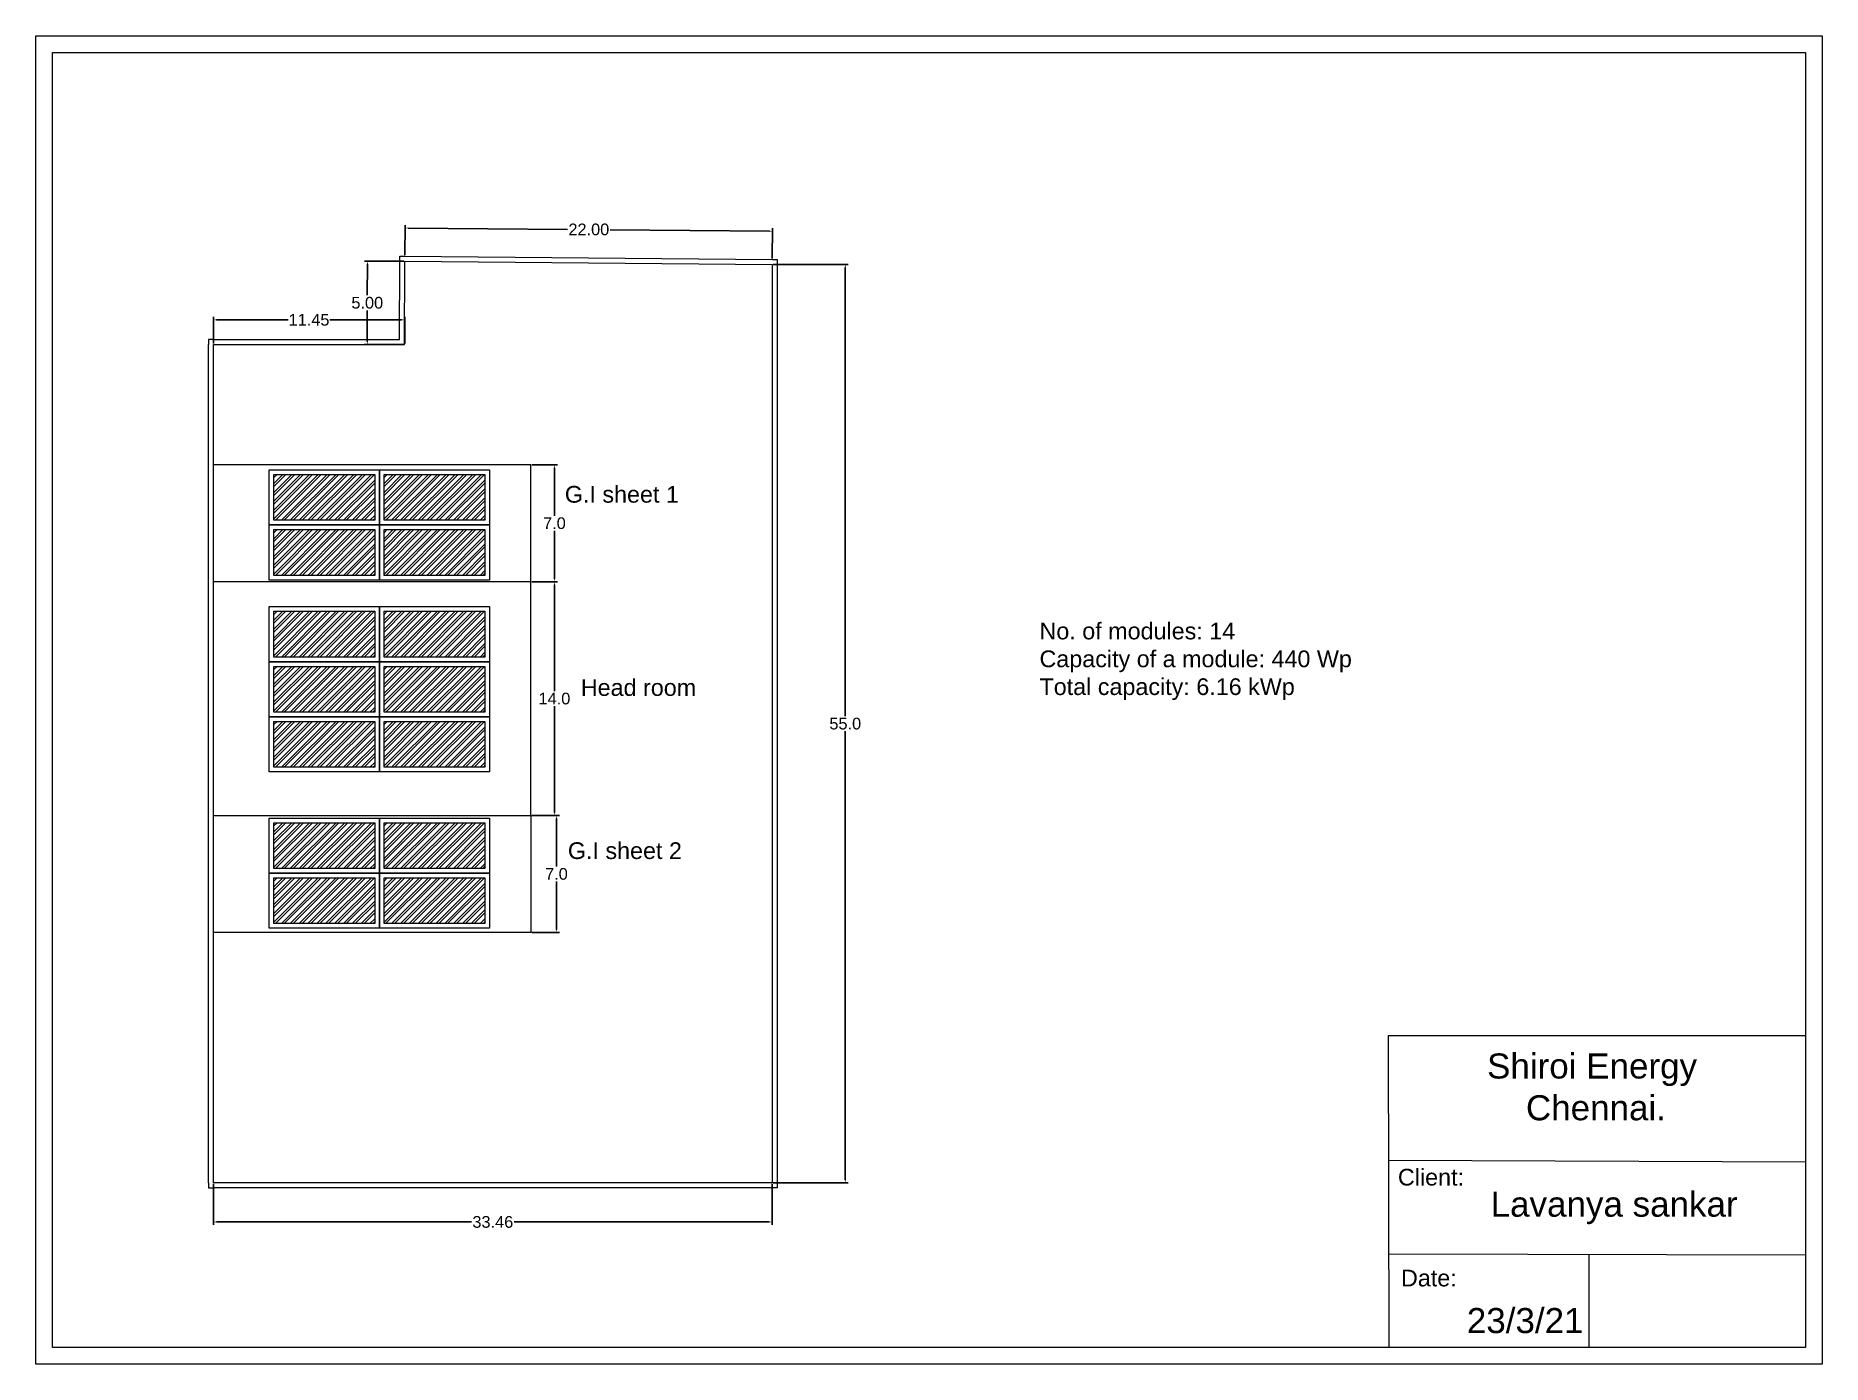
# Model space of a CAD drawing. Header units: feet. Extents: x 10 to 117, y -47 to 32.
import ezdxf

# ---------------------------------------------------------------- set-up
doc = ezdxf.new("R2010")
doc.units = ezdxf.units.FT
doc.header["$MEASUREMENT"] = 0
doc.styles.get("Standard").update_dxf_attribs({"font": 'arial.ttf'})
doc.dimstyles.get("Standard").update_dxf_attribs({"dimtxt": 0.18, "dimasz": 0.18, "dimexe": 0.18, "dimexo": 0.0625, "dimgap": 0.09, "dimtad": 0, "dimtih": 1, "dimtoh": 1, "dimdec": 4, "dimzin": 0, "dimdsep": 46, "dimtxsty": 'Standard', "dimcen": 0.09, "dimadec": 0, "dimazin": 0, "dimtfac": 1, "dimtdec": 4, "dimtofl": 0, "dimtmove": 0, "dimatfit": 3, "dimfxl": 1, "dimtolj": 1, "dimtzin": 0, "dimarcsym": 0})

# ---------------------------------------------------------------- blocks, each defined once
blk = doc.blocks.new('*D8')
at = {"color": 0, "lineweight": -2, "transparency": 16777216}
for p, q in [((54.38, 18.74), (58.88, 18.74)), ((58.7, 18.56), (58.7, -8.31)), ((58.7, -36.08), (58.7, -9.21)), ((54.38, -36.26), (58.88, -36.26))]:
    blk.add_line(p, q, dxfattribs=at)
at = {"color": 0, "transparency": 16777216}
for points in [[(58.67, 18.56), (58.73, 18.56), (58.7, 18.74)], [(58.67, -36.08), (58.73, -36.08), (58.7, -36.26)]]:
    blk.add_solid(points, dxfattribs=at)
at = {"layer": 'Defpoints', "color": 0, "transparency": 16777216}
for p in [(54.32, 18.74), (54.32, -36.26), (58.7, -36.26)]:
    blk.add_point(p, dxfattribs=at)
at = {"color": 0, "lineweight": 0, "transparency": 16777216, "insert": (58.7, -8.76), "char_height": 0.7, "attachment_point": 5}
blk.add_mtext('\\A1;55.0', dxfattribs=at)
blk = doc.blocks.new('*D9')
at = {"color": 0, "lineweight": -2, "transparency": 16777216}
for p, q in [((39.92, 6.74), (41.46, 6.74)), ((41.28, 6.56), (41.28, 3.69)), ((41.28, -0.08), (41.28, 2.79)), ((39.92, -0.26), (41.46, -0.26))]:
    blk.add_line(p, q, dxfattribs=at)
at = {"color": 0, "transparency": 16777216}
for points in [[(41.25, 6.56), (41.31, 6.56), (41.28, 6.74)], [(41.25, -0.08), (41.31, -0.08), (41.28, -0.26)]]:
    blk.add_solid(points, dxfattribs=at)
at = {"layer": 'Defpoints', "color": 0, "transparency": 16777216}
for p in [(39.86, 6.74), (41.28, 6.74), (39.86, -0.26)]:
    blk.add_point(p, dxfattribs=at)
at = {"color": 0, "lineweight": 0, "transparency": 16777216, "insert": (41.28, 3.24), "char_height": 0.7, "attachment_point": 5}
blk.add_mtext('\\A1;7.0', dxfattribs=at)
blk = doc.blocks.new('*D10')
at = {"color": 0, "lineweight": -2, "transparency": 16777216}
for p, q in [((39.92, -14.26), (41.58, -14.26)), ((41.4, -14.44), (41.4, -17.31)), ((41.4, -21.08), (41.4, -18.21)), ((39.92, -21.26), (41.58, -21.26))]:
    blk.add_line(p, q, dxfattribs=at)
at = {"color": 0, "transparency": 16777216}
for points in [[(41.37, -14.44), (41.43, -14.44), (41.4, -14.26)], [(41.37, -21.08), (41.43, -21.08), (41.4, -21.26)]]:
    blk.add_solid(points, dxfattribs=at)
at = {"layer": 'Defpoints', "color": 0, "transparency": 16777216}
for p in [(39.86, -14.26), (39.86, -21.26), (41.4, -21.26)]:
    blk.add_point(p, dxfattribs=at)
at = {"color": 0, "lineweight": 0, "transparency": 16777216, "insert": (41.4, -17.76), "char_height": 0.7, "attachment_point": 5}
blk.add_mtext('\\A1;7.0', dxfattribs=at)
blk = doc.blocks.new('*D11')
at = {"color": 0, "lineweight": -2, "transparency": 16777216}
for p, q in [((39.92, -0.26), (41.46, -0.26)), ((41.28, -0.44), (41.28, -6.81)), ((41.28, -14.08), (41.28, -7.71)), ((39.92, -14.26), (41.46, -14.26))]:
    blk.add_line(p, q, dxfattribs=at)
at = {"color": 0, "transparency": 16777216}
for points in [[(41.25, -0.44), (41.31, -0.44), (41.28, -0.26)], [(41.25, -14.08), (41.31, -14.08), (41.28, -14.26)]]:
    blk.add_solid(points, dxfattribs=at)
at = {"layer": 'Defpoints', "color": 0, "transparency": 16777216}
for p in [(39.86, -0.26), (41.28, -0.26), (39.86, -14.26)]:
    blk.add_point(p, dxfattribs=at)
at = {"color": 0, "lineweight": 0, "transparency": 16777216, "insert": (41.28, -7.26), "char_height": 0.7, "attachment_point": 5}
blk.add_mtext('\\A1;14.0', dxfattribs=at)
blk = doc.blocks.new('*D12')
at = {"color": 0, "lineweight": -2, "transparency": 16777216}
for p, q in [((20.86, -36.32), (20.86, -38.78)), ((54.32, -36.32), (54.32, -38.78)), ((21.04, -38.6), (36.32, -38.6)), ((54.14, -38.6), (38.86, -38.6))]:
    blk.add_line(p, q, dxfattribs=at)
at = {"color": 0, "transparency": 16777216}
for points in [[(21.04, -38.57), (21.04, -38.63), (20.86, -38.6)], [(54.14, -38.57), (54.14, -38.63), (54.32, -38.6)]]:
    blk.add_solid(points, dxfattribs=at)
at = {"layer": 'Defpoints', "color": 0, "transparency": 16777216}
for p in [(20.86, -36.26), (54.32, -36.26), (20.86, -38.6)]:
    blk.add_point(p, dxfattribs=at)
at = {"color": 0, "lineweight": 0, "transparency": 16777216, "insert": (37.59, -38.6), "char_height": 0.7, "attachment_point": 5}
blk.add_mtext('\\A1;33.46', dxfattribs=at)
blk = doc.blocks.new('*D13')
at = {"color": 0, "lineweight": -2, "transparency": 16777216}
for p, q in [((32.32, 19.3), (32.34, 21.1)), ((32.52, 20.92), (42.06, 20.84)), ((54.16, 20.73), (44.61, 20.81)), ((54.32, 19.1), (54.34, 20.91))]:
    blk.add_line(p, q, dxfattribs=at)
at = {"color": 0, "transparency": 16777216}
for points in [[(32.52, 20.95), (32.52, 20.89), (32.34, 20.92)], [(54.16, 20.76), (54.16, 20.7), (54.34, 20.73)]]:
    blk.add_solid(points, dxfattribs=at)
at = {"layer": 'Defpoints', "color": 0, "transparency": 16777216}
for p in [(54.34, 20.73), (32.32, 19.24), (54.32, 19.04)]:
    blk.add_point(p, dxfattribs=at)
at = {"color": 0, "lineweight": 0, "transparency": 16777216, "insert": (43.34, 20.83), "char_height": 0.7, "attachment_point": 5}
blk.add_mtext('\\A1;22.00', dxfattribs=at)
blk = doc.blocks.new('*D14')
at = {"color": 0, "lineweight": -2, "transparency": 16777216}
for p, q in [((20.86, 14), (20.86, 15.6)), ((21.04, 15.42), (25.34, 15.42)), ((32.13, 15.42), (27.82, 15.42)), ((32.31, 14), (32.31, 15.6))]:
    blk.add_line(p, q, dxfattribs=at)
at = {"color": 0, "transparency": 16777216}
for points in [[(21.04, 15.45), (21.04, 15.39), (20.86, 15.42)], [(32.13, 15.45), (32.13, 15.39), (32.31, 15.42)]]:
    blk.add_solid(points, dxfattribs=at)
at = {"layer": 'Defpoints', "color": 0, "transparency": 16777216}
for p in [(32.31, 15.42), (20.86, 13.94), (32.31, 13.94)]:
    blk.add_point(p, dxfattribs=at)
at = {"color": 0, "lineweight": 0, "transparency": 16777216, "insert": (26.58, 15.42), "char_height": 0.7, "attachment_point": 5}
blk.add_mtext('\\A1;11.45', dxfattribs=at)
blk = doc.blocks.new('*D15')
at = {"color": 0, "lineweight": -2, "transparency": 16777216}
for p, q in [((32.26, 18.94), (29.9, 18.94)), ((30.08, 18.76), (30.07, 16.89)), ((30.07, 14.12), (30.07, 15.99)), ((32.25, 13.94), (29.89, 13.94))]:
    blk.add_line(p, q, dxfattribs=at)
at = {"color": 0, "transparency": 16777216}
for points in [[(30.05, 18.76), (30.11, 18.76), (30.08, 18.94)], [(30.04, 14.12), (30.1, 14.12), (30.07, 13.94)]]:
    blk.add_solid(points, dxfattribs=at)
at = {"layer": 'Defpoints', "color": 0, "transparency": 16777216}
for p in [(30.08, 18.94), (32.32, 18.94), (32.31, 13.94)]:
    blk.add_point(p, dxfattribs=at)
at = {"color": 0, "lineweight": 0, "transparency": 16777216, "insert": (30.07, 16.44), "char_height": 0.7, "attachment_point": 5}
blk.add_mtext('\\A1;5.00', dxfattribs=at)

msp = doc.modelspace()

# ---------------------------------------------------------------- hatches: boundary and pattern name
at = {"lineweight": 0}
h = msp.add_hatch(dxfattribs=at)
h.set_pattern_fill('ANSI32', color=256)
h.set_pattern_definition([(45, (-43.4237, 5.0723), (-0.265165, 0.265165), []), (45, (-43.24693, 5.0723), (-0.265165, 0.265165), [])])
h.paths.add_polyline_path([(24.473, 6.161), (24.473, 3.418), (30.517, 3.418), (30.517, 6.161)])
h = msp.add_hatch(dxfattribs=at)
h.set_pattern_fill('ANSI32', color=256)
h.set_pattern_definition([(45, (-36.8237, 5.0723), (-0.265165, 0.265165), []), (45, (-36.64693, 5.0723), (-0.265165, 0.265165), [])])
h.paths.add_polyline_path([(31.073, 6.161), (31.073, 3.418), (37.117, 3.418), (37.117, 6.161)])
h = msp.add_hatch(dxfattribs=at)
h.set_pattern_fill('ANSI32', color=256)
h.set_pattern_definition([(45, (-43.4237, 1.7723), (-0.265165, 0.265165), []), (45, (-43.24693, 1.7723), (-0.265165, 0.265165), [])])
h.paths.add_polyline_path([(24.473, 2.861), (24.473, 0.118), (30.517, 0.118), (30.517, 2.861)])
h = msp.add_hatch(dxfattribs=at)
h.set_pattern_fill('ANSI32', color=256)
h.set_pattern_definition([(45, (-36.8237, 1.7723), (-0.265165, 0.265165), []), (45, (-36.64693, 1.7723), (-0.265165, 0.265165), [])])
h.paths.add_polyline_path([(31.073, 2.861), (31.073, 0.118), (37.117, 0.118), (37.117, 2.861)])
h = msp.add_hatch(dxfattribs=at)
h.set_pattern_fill('ANSI32', color=256)
h.set_pattern_definition([(45, (-43.42385, -3.11672), (-0.265165, 0.265165), []), (45, (-43.24707, -3.11672), (-0.265165, 0.265165), [])])
h.paths.add_polyline_path([(24.473, -2.028), (24.473, -4.771), (30.517, -4.771), (30.517, -2.028)])
h = msp.add_hatch(dxfattribs=at)
h.set_pattern_fill('ANSI32', color=256)
h.set_pattern_definition([(45, (-36.82385, -3.11672), (-0.265165, 0.265165), []), (45, (-36.64707, -3.11672), (-0.265165, 0.265165), [])])
h.paths.add_polyline_path([(31.073, -2.028), (31.073, -4.771), (37.117, -4.771), (37.117, -2.028)])
h = msp.add_hatch(dxfattribs=at)
h.set_pattern_fill('ANSI32', color=256)
h.set_pattern_definition([(45, (-43.42385, -6.41672), (-0.265165, 0.265165), []), (45, (-43.24707, -6.41672), (-0.265165, 0.265165), [])])
h.paths.add_polyline_path([(24.473, -5.328), (24.473, -8.071), (30.517, -8.071), (30.517, -5.328)])
h = msp.add_hatch(dxfattribs=at)
h.set_pattern_fill('ANSI32', color=256)
h.set_pattern_definition([(45, (-36.82385, -6.41672), (-0.265165, 0.265165), []), (45, (-36.64707, -6.41672), (-0.265165, 0.265165), [])])
h.paths.add_polyline_path([(31.073, -5.328), (31.073, -8.071), (37.117, -8.071), (37.117, -5.328)])
h = msp.add_hatch(dxfattribs=at)
h.set_pattern_fill('ANSI32', color=256)
h.set_pattern_definition([(45, (-43.42385, -9.71672), (-0.265165, 0.265165), []), (45, (-43.24707, -9.71672), (-0.265165, 0.265165), [])])
h.paths.add_polyline_path([(24.473, -8.628), (24.473, -11.371), (30.517, -11.371), (30.517, -8.628)])
h = msp.add_hatch(dxfattribs=at)
h.set_pattern_fill('ANSI32', color=256)
h.set_pattern_definition([(45, (-36.82385, -9.71672), (-0.265165, 0.265165), []), (45, (-36.64707, -9.71672), (-0.265165, 0.265165), [])])
h.paths.add_polyline_path([(31.073, -8.628), (31.073, -11.371), (37.117, -11.371), (37.117, -8.628)])
h = msp.add_hatch(dxfattribs=at)
h.set_pattern_fill('ANSI32', color=256)
h.set_pattern_definition([(45, (-43.4237, -15.77997), (-0.265165, 0.265165), []), (45, (-43.24693, -15.77997), (-0.265165, 0.265165), [])])
h.paths.add_polyline_path([(24.473, -14.691), (24.473, -17.435), (30.517, -17.435), (30.517, -14.691)])
h = msp.add_hatch(dxfattribs=at)
h.set_pattern_fill('ANSI32', color=256)
h.set_pattern_definition([(45, (-36.8237, -15.77997), (-0.265165, 0.265165), []), (45, (-36.64693, -15.77997), (-0.265165, 0.265165), [])])
h.paths.add_polyline_path([(31.073, -14.691), (31.073, -17.435), (37.117, -17.435), (37.117, -14.691)])
h = msp.add_hatch(dxfattribs=at)
h.set_pattern_fill('ANSI32', color=256)
h.set_pattern_definition([(45, (-43.4237, -19.07997), (-0.265165, 0.265165), []), (45, (-43.24693, -19.07997), (-0.265165, 0.265165), [])])
h.paths.add_polyline_path([(24.473, -17.991), (24.473, -20.735), (30.517, -20.735), (30.517, -17.991)])
h = msp.add_hatch(dxfattribs=at)
h.set_pattern_fill('ANSI32', color=256)
h.set_pattern_definition([(45, (-36.8237, -19.07997), (-0.265165, 0.265165), []), (45, (-36.64693, -19.07997), (-0.265165, 0.265165), [])])
h.paths.add_polyline_path([(31.073, -17.991), (31.073, -20.735), (37.117, -20.735), (37.117, -17.991)])

# ---------------------------------------------------------------- linework, layer by layer
for p, q in [((32.009, 14.236), (32.02, 18.937)), ((32.02, 18.937), (32.02, 19.236)), ((32.02, 19.236), (32.322, 19.236)), ((32.309, 13.936), (32.32, 18.936)), ((32.32, 18.936), (54.319, 18.74)), ((32.322, 19.236), (54.321, 19.04)), ((54.319, 18.74), (54.319, -36.26)), ((54.321, 19.04), (54.619, 19.04)), ((54.619, 19.04), (54.619, 18.74)), ((54.619, 18.74), (54.619, -36.26)), ((20.859, 14.236), (20.559, 14.236)), ((20.559, 14.236), (20.559, 13.936)), ((20.559, -36.26), (20.559, 13.936)), ((20.859, 14.236), (32.009, 14.236)), ((20.859, 13.936), (32.309, 13.936)), ((20.859, -36.26), (20.859, 13.936)), ((39.859, 6.74), (20.859, 6.74)), ((24.195, 6.439), (30.795, 6.439)), ((24.195, 3.139), (24.195, 6.439)), ((30.795, 6.439), (37.395, 6.439)), ((30.795, 3.139), (30.795, 6.439)), ((30.795, 6.439), (30.795, 3.139)), ((37.395, 6.439), (37.395, 3.139)), ((39.859, -0.26), (39.859, 6.74)), ((24.473, 6.161), (30.517, 6.161)), ((24.473, 3.418), (24.473, 6.161)), ((30.517, 6.161), (30.517, 3.418)), ((31.073, 6.161), (37.117, 6.161)), ((31.073, 3.418), (31.073, 6.161)), ((37.117, 6.161), (37.117, 3.418)), ((30.517, 3.418), (24.473, 3.418)), ((37.117, 3.418), (31.073, 3.418)), ((30.795, 3.139), (24.195, 3.139)), ((24.195, 3.139), (30.795, 3.139)), ((24.195, -0.161), (24.195, 3.139)), ((24.473, 2.861), (30.517, 2.861)), ((24.473, 0.118), (24.473, 2.861)), ((30.517, 2.861), (30.517, 0.118)), ((37.395, 3.139), (30.795, 3.139)), ((30.795, 3.139), (37.395, 3.139)), ((30.795, -0.161), (30.795, 3.139)), ((30.795, 3.139), (30.795, -0.161)), ((31.073, 2.861), (37.117, 2.861)), ((31.073, 0.118), (31.073, 2.861)), ((37.117, 2.861), (37.117, 0.118)), ((37.395, 3.139), (37.395, -0.161)), ((30.517, 0.118), (24.473, 0.118)), ((37.117, 0.118), (31.073, 0.118)), ((39.859, -0.26), (20.859, -0.26)), ((30.795, -0.161), (24.195, -0.161)), ((37.395, -0.161), (30.795, -0.161)), ((39.859, -14.26), (39.859, -0.26)), ((24.195, -1.75), (30.795, -1.75)), ((24.195, -5.05), (24.195, -1.75)), ((24.473, -2.028), (30.517, -2.028)), ((24.473, -4.771), (24.473, -2.028)), ((30.517, -2.028), (30.517, -4.771)), ((30.795, -1.75), (37.395, -1.75)), ((30.795, -5.05), (30.795, -1.75)), ((30.795, -1.75), (30.795, -5.05)), ((31.073, -2.028), (37.117, -2.028)), ((31.073, -4.771), (31.073, -2.028)), ((37.117, -2.028), (37.117, -4.771)), ((37.395, -1.75), (37.395, -5.05)), ((30.795, -5.05), (24.195, -5.05)), ((24.195, -5.05), (30.795, -5.05)), ((24.195, -8.35), (24.195, -5.05)), ((30.517, -4.771), (24.473, -4.771)), ((24.473, -5.328), (30.517, -5.328)), ((24.473, -8.071), (24.473, -5.328)), ((30.517, -5.328), (30.517, -8.071)), ((37.395, -5.05), (30.795, -5.05)), ((30.795, -5.05), (37.395, -5.05)), ((30.795, -8.35), (30.795, -5.05)), ((30.795, -5.05), (30.795, -8.35)), ((37.117, -4.771), (31.073, -4.771)), ((31.073, -5.328), (37.117, -5.328)), ((31.073, -8.071), (31.073, -5.328)), ((37.117, -5.328), (37.117, -8.071)), ((37.395, -5.05), (37.395, -8.35)), ((30.795, -8.35), (24.195, -8.35)), ((24.195, -8.35), (30.795, -8.35)), ((24.195, -11.65), (24.195, -8.35)), ((30.517, -8.071), (24.473, -8.071)), ((37.395, -8.35), (30.795, -8.35)), ((30.795, -8.35), (37.395, -8.35)), ((30.795, -11.65), (30.795, -8.35)), ((30.795, -8.35), (30.795, -11.65)), ((37.117, -8.071), (31.073, -8.071)), ((37.395, -8.35), (37.395, -11.65)), ((24.473, -8.628), (30.517, -8.628)), ((24.473, -11.371), (24.473, -8.628)), ((30.517, -8.628), (30.517, -11.371)), ((31.073, -8.628), (37.117, -8.628)), ((31.073, -11.371), (31.073, -8.628)), ((37.117, -8.628), (37.117, -11.371)), ((30.795, -11.65), (24.195, -11.65)), ((30.517, -11.371), (24.473, -11.371)), ((37.395, -11.65), (30.795, -11.65)), ((37.117, -11.371), (31.073, -11.371)), ((20.859, -36.26), (20.859, -14.26)), ((20.859, -14.26), (39.859, -14.26)), ((24.195, -14.413), (30.795, -14.413)), ((24.195, -17.713), (24.195, -14.413)), ((24.473, -14.691), (30.517, -14.691)), ((24.473, -17.435), (24.473, -14.691)), ((30.517, -14.691), (30.517, -17.435)), ((30.795, -14.413), (37.395, -14.413)), ((30.795, -17.713), (30.795, -14.413)), ((30.795, -14.413), (30.795, -17.713)), ((31.073, -14.691), (37.117, -14.691)), ((31.073, -17.435), (31.073, -14.691)), ((37.117, -14.691), (37.117, -17.435)), ((37.395, -14.413), (37.395, -17.713)), ((39.859, -14.26), (39.859, -21.26)), ((30.795, -17.713), (24.195, -17.713)), ((24.195, -17.713), (30.795, -17.713)), ((24.195, -21.013), (24.195, -17.713)), ((30.517, -17.435), (24.473, -17.435)), ((24.473, -17.991), (30.517, -17.991)), ((24.473, -20.735), (24.473, -17.991)), ((30.517, -17.991), (30.517, -20.735)), ((37.395, -17.713), (30.795, -17.713)), ((30.795, -17.713), (37.395, -17.713)), ((30.795, -21.013), (30.795, -17.713)), ((30.795, -17.713), (30.795, -21.013)), ((37.117, -17.435), (31.073, -17.435)), ((31.073, -17.991), (37.117, -17.991)), ((31.073, -20.735), (31.073, -17.991)), ((37.117, -17.991), (37.117, -20.735)), ((37.395, -17.713), (37.395, -21.013)), ((39.859, -21.26), (20.859, -21.26)), ((30.795, -21.013), (24.195, -21.013)), ((30.517, -20.735), (24.473, -20.735)), ((37.395, -21.013), (30.795, -21.013)), ((37.117, -20.735), (31.073, -20.735)), ((116.218, -27.457), (91.218, -27.457)), ((91.218, -27.457), (91.256, -46.119)), ((116.218, -35.023), (91.233, -34.911)), ((20.559, -36.26), (20.559, -36.56)), ((54.319, -36.26), (20.859, -36.26)), ((54.619, -36.26), (54.619, -36.56)), ((20.559, -36.56), (20.859, -36.56)), ((54.319, -36.56), (20.859, -36.56)), ((54.619, -36.56), (54.319, -36.56)), ((116.218, -40.582), (91.256, -40.526)), ((103.265, -46.119), (103.265, -40.526))]:
    msp.add_line(p, q, dxfattribs=at)
for points in [[(10.212, 32.433), (117.218, 32.433), (117.218, -47.119), (10.212, -47.119)], [(11.212, 31.433), (116.218, 31.433), (116.218, -46.119), (11.212, -46.119)]]:
    msp.add_lwpolyline(points, close=True, dxfattribs=at)

# ---------------------------------------------------------------- texts
at = {"lineweight": 0, "attachment_point": 1}
for s, width, heights, insert, char_height in [('G.I sheet 1', 10.19405, [0], (41.902, 5.474), 1), ('No. of modules: 14\\PCapacity of a module: 440 Wp\\PTotal capacity: 6.16 kWp', 43.97171, [25.434], (70.332, -2.711), 1), ('Head room', 10.19405, [0], (42.859, -6.096), 1), ('G.I sheet 2', 10.19405, [0], (42.084, -15.865), 1), ('Shiroi Energy\\P    Chennai.', 15.00433, [6.29], (97.14, -28.509), 1.5), ('Client:', 7.19309, [0], (91.801, -35.416), 1), ('Lavanya sankar', 15.00433, [6.29], (97.355, -36.782), 1.5), ('Date:', 7.19309, [0], (91.985, -41.456), 1), ('23/3/21', 7.19309, [0], (95.928, -43.753), 1.5)]:
    msp.add_mtext_dynamic_manual_height_columns(s, width=width, gutter_width=1, heights=heights, dxfattribs=dict(at, insert=insert, char_height=char_height))

# ---------------------------------------------------------------- dimensions: what is measured, and where the dimension line sits
at = {"lineweight": 0}
for p1, p2, distance, override, picture, middle in [((32.322, 19.236), (54.321, 19.04), 1.688, {"dimtxt": 0.7, "dimdec": 2}, '*D13', (43.337, 20.826)), ((32.309, 13.936), (32.32, 18.936), 2.241, {"dimtxt": 0.7, "dimdec": 2}, '*D15', (30.073, 16.441)), ((39.859, -14.26), (39.859, -0.26), -1.421, {"dimtxt": 0.7, "dimdec": 1}, '*D11', (41.28, -7.26))]:
    dim = msp.add_aligned_dim(p1=p1, p2=p2, distance=distance, dimstyle='Standard', override=override, dxfattribs=at)
    dim.commit()
    dim.dimension.update_dxf_attribs({"geometry": picture, "text_midpoint": middle})
for base, p1, p2, picture, middle in [((58.701, -36.26), (54.319, 18.74), (54.319, -36.26), '*D8', (58.701, -8.76)), ((41.28, 6.74), (39.859, -0.26), (39.859, 6.74), '*D9', (41.28, 3.24)), ((41.398, -21.26), (39.859, -14.26), (39.859, -21.26), '*D10', (41.398, -17.76))]:
    dim = msp.add_linear_dim(base=base, p1=p1, p2=p2, angle=90, dimstyle='Standard', override={"dimtxt": 0.7, "dimdec": 1}, dxfattribs=at)
    dim.commit()
    dim.dimension.update_dxf_attribs({"geometry": picture, "text_midpoint": middle})
for base, p1, p2, picture, middle in [((32.309, 15.424), (20.859, 13.936), (32.309, 13.936), '*D14', (26.584, 15.424)), ((20.859, -38.596), (54.319, -36.26), (20.859, -36.26), '*D12', (37.589, -38.596))]:
    dim = msp.add_linear_dim(base=base, p1=p1, p2=p2, dimstyle='Standard', override={"dimtxt": 0.7, "dimdec": 2}, dxfattribs=at)
    dim.commit()
    dim.dimension.update_dxf_attribs({"geometry": picture, "text_midpoint": middle})

doc.saveas('drawing.dxf')
